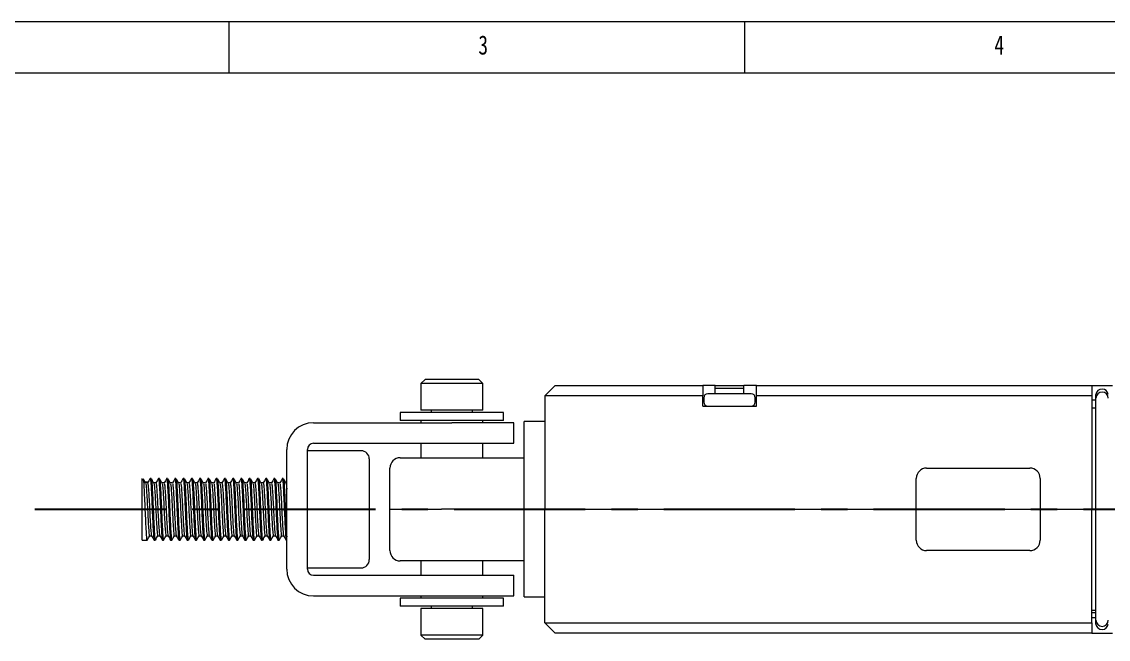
# Paper-space layout '시트3_KOR_with accessory' of a CAD drawing. Header units: millimetres. Extents: x 5 to 415, y 5 to 292.
# Drawn here: x 89.9 to 195.2, y 232.1 to 292 of the extents above; entities that cross this region are included whole.
import ezdxf

# ---------------------------------------------------------------- set-up
doc = ezdxf.new("R2010")
doc.units = ezdxf.units.MM
doc.linetypes.add('CENTERX2', pattern=[20.32, 12.7, -2.54, 2.54, -2.54])
doc.layers.add('CENTER_LINE', color=7, linetype='CENTERX2')
doc.styles.add('SLDTEXTSTYLE1', font='TXT', dxfattribs={"width": 0.75})

psp = doc.layouts.new('시트3_KOR_with accessory')

# ---------------------------------------------------------------- linework, layer by layer
at = {"color": 7, "linetype": 'Continuous', "lineweight": 18}
for p, q in [((415, 292), (5, 292)), ((110, 292), (110, 287)), ((160, 287), (160, 292)), ((410.25, 287), (10, 287)), ((129.005, 257.33), (128.605, 256.93)), ((128.605, 256.93), (128.605, 254.33)), ((134.605, 256.93), (128.605, 256.93)), ((134.205, 257.33), (129.005, 257.33)), ((134.605, 256.93), (134.205, 257.33)), ((134.605, 254.33), (134.605, 256.93)), ((140.605, 255.73), (141.605, 256.73)), ((141.605, 256.73), (142.205, 256.73)), ((142.205, 256.73), (155.905, 256.73)), ((155.905, 256.73), (155.905, 255.73)), ((157.119, 256.73), (155.905, 256.73)), ((160.605, 255.93), (156.405, 255.93)), ((157.119, 255.93), (157.119, 256.73)), ((157.119, 256.73), (159.89, 256.73)), ((159.89, 256.43), (157.119, 256.43)), ((159.89, 255.93), (159.89, 256.73)), ((161.105, 256.73), (159.89, 256.73)), ((161.105, 256.73), (193.605, 256.73)), ((161.105, 255.73), (161.105, 256.73)), ((193.605, 256.73), (193.605, 255.73)), ((193.605, 256.73), (195.605, 256.73)), ((194.003, 255.497), (194.003, 255.85)), ((142.205, 255.73), (140.605, 255.73)), ((140.605, 255.73), (140.605, 244.73)), ((155.905, 255.73), (142.205, 255.73)), ((155.905, 254.73), (155.905, 255.73)), ((156.005, 255.53), (156.005, 255.13)), ((161.005, 255.13), (161.005, 255.53)), ((193.605, 255.73), (161.105, 255.73)), ((161.105, 254.73), (161.105, 255.73)), ((193.605, 255.73), (193.605, 244.73)), ((194.003, 255.302), (193.605, 255.302)), ((194.003, 254.297), (194.003, 255.497)), ((126.605, 254.13), (126.605, 253.33)), ((136.605, 254.13), (126.605, 254.13)), ((134.605, 254.33), (128.605, 254.33)), ((129.605, 254.33), (129.605, 254.13)), ((133.605, 254.13), (133.605, 254.33)), ((136.605, 253.33), (136.605, 254.13)), ((155.905, 254.73), (161.105, 254.73)), ((194.007, 254.53), (193.605, 254.53)), ((194.003, 235.175), (194.003, 254.297)), ((118.205, 253.13), (131.605, 253.13)), ((136.605, 253.33), (126.605, 253.33)), ((128.605, 253.33), (128.605, 253.13)), ((137.605, 253.13), (131.605, 253.13)), ((134.605, 253.13), (134.605, 253.33)), ((137.605, 251.13), (137.605, 253.13)), ((140.605, 253.23), (138.605, 253.23)), ((138.605, 244.73), (138.605, 253.23)), ((118.205, 251.13), (131.605, 251.13)), ((128.605, 251.13), (128.605, 249.73)), ((131.605, 251.13), (137.605, 251.13)), ((134.605, 249.73), (134.605, 251.13)), ((115.605, 238.93), (115.605, 250.53)), ((117.605, 238.93), (117.605, 250.53)), ((122.805, 250.41), (117.605, 250.41)), ((123.605, 249.61), (123.605, 246.982)), ((126.605, 249.73), (130.605, 249.73)), ((130.605, 249.73), (138.605, 249.73)), ((125.605, 244.73), (125.605, 248.73)), ((177.605, 248.73), (181.605, 248.73)), ((181.605, 248.73), (183.605, 248.73)), ((183.605, 248.73), (187.605, 248.73)), ((101.605, 241.73), (101.605, 247.73)), ((102.465, 247.73), (102.365, 247.73)), ((103.265, 247.73), (103.165, 247.73)), ((104.065, 247.73), (103.965, 247.73)), ((104.865, 247.73), (104.765, 247.73)), ((105.665, 247.73), (105.565, 247.73)), ((106.465, 247.73), (106.365, 247.73)), ((107.265, 247.73), (107.165, 247.73)), ((108.065, 247.73), (107.965, 247.73)), ((108.865, 247.73), (108.765, 247.73)), ((109.665, 247.73), (109.565, 247.73)), ((110.465, 247.73), (110.365, 247.73)), ((111.265, 247.73), (111.165, 247.73)), ((112.065, 247.73), (111.965, 247.73)), ((112.865, 247.73), (112.765, 247.73)), ((113.665, 247.73), (113.565, 247.73)), ((114.465, 247.73), (114.365, 247.73)), ((115.265, 247.73), (115.165, 247.73)), ((176.605, 244.73), (176.605, 247.73)), ((188.605, 247.73), (188.605, 244.73)), ((101.862, 247.392), (102.186, 247.392)), ((102.113, 247.297), (101.917, 247.297)), ((102.913, 247.297), (102.717, 247.297)), ((103.713, 247.297), (103.517, 247.297)), ((104.513, 247.297), (104.317, 247.297)), ((105.313, 247.297), (105.117, 247.297)), ((106.113, 247.297), (105.917, 247.297)), ((106.913, 247.297), (106.717, 247.297)), ((107.713, 247.297), (107.517, 247.297)), ((108.513, 247.297), (108.317, 247.297)), ((109.313, 247.297), (109.117, 247.297)), ((110.113, 247.297), (109.917, 247.297)), ((110.913, 247.297), (110.717, 247.297)), ((111.713, 247.297), (111.517, 247.297)), ((112.513, 247.297), (112.317, 247.297)), ((113.313, 247.297), (113.117, 247.297)), ((114.113, 247.297), (113.917, 247.297)), ((114.913, 247.297), (114.717, 247.297)), ((115.605, 247.297), (115.517, 247.297)), ((123.605, 246.982), (123.605, 239.85)), ((125.605, 240.73), (125.605, 244.73)), ((125.605, 244.73), (130.605, 244.73)), ((138.605, 244.73), (130.605, 244.73)), ((138.605, 236.23), (138.605, 244.73)), ((138.605, 244.73), (140.605, 244.73)), ((140.605, 233.73), (140.605, 244.73)), ((140.605, 244.73), (142.205, 244.73)), ((142.205, 244.73), (176.605, 244.73)), ((176.605, 244.73), (181.605, 244.73)), ((176.605, 241.73), (176.605, 244.73)), ((181.605, 244.73), (183.605, 244.73)), ((183.605, 244.73), (188.605, 244.73)), ((188.605, 244.73), (193.605, 244.73)), ((188.605, 244.73), (188.605, 241.73)), ((193.605, 233.73), (193.605, 244.73)), ((194.003, 244.73), (193.605, 244.73)), ((102.316, 242.163), (102.51, 242.163)), ((103.116, 242.163), (103.31, 242.163)), ((103.916, 242.163), (104.11, 242.163)), ((104.716, 242.163), (104.91, 242.163)), ((105.516, 242.163), (105.71, 242.163)), ((106.316, 242.163), (106.51, 242.163)), ((107.116, 242.163), (107.31, 242.163)), ((107.916, 242.163), (108.11, 242.163)), ((108.716, 242.163), (108.91, 242.163)), ((109.516, 242.163), (109.71, 242.163)), ((110.316, 242.163), (110.51, 242.163)), ((111.116, 242.163), (111.31, 242.163)), ((111.916, 242.163), (112.11, 242.163)), ((112.716, 242.163), (112.91, 242.163)), ((113.516, 242.163), (113.71, 242.163)), ((114.316, 242.163), (114.51, 242.163)), ((115.116, 242.163), (115.31, 242.163)), ((101.605, 241.73), (102.065, 241.73)), ((102.765, 241.73), (102.865, 241.73)), ((103.565, 241.73), (103.665, 241.73)), ((104.365, 241.73), (104.465, 241.73)), ((105.165, 241.73), (105.265, 241.73)), ((105.965, 241.73), (106.065, 241.73)), ((106.765, 241.73), (106.865, 241.73)), ((107.565, 241.73), (107.665, 241.73)), ((108.365, 241.73), (108.465, 241.73)), ((109.165, 241.73), (109.265, 241.73)), ((109.965, 241.73), (110.065, 241.73)), ((110.765, 241.73), (110.865, 241.73)), ((111.565, 241.73), (111.665, 241.73)), ((112.365, 241.73), (112.465, 241.73)), ((113.165, 241.73), (113.265, 241.73)), ((113.965, 241.73), (114.065, 241.73)), ((114.765, 241.73), (114.865, 241.73)), ((115.565, 241.73), (115.605, 241.73)), ((181.605, 240.73), (177.605, 240.73)), ((183.605, 240.73), (181.605, 240.73)), ((187.605, 240.73), (183.605, 240.73)), ((117.605, 239.05), (122.805, 239.05)), ((130.605, 239.73), (126.605, 239.73)), ((128.605, 239.73), (128.605, 238.33)), ((138.605, 239.73), (130.605, 239.73)), ((134.605, 238.33), (134.605, 239.73)), ((118.205, 238.33), (131.605, 238.33)), ((131.605, 238.33), (137.605, 238.33)), ((137.605, 236.33), (137.605, 238.33)), ((118.205, 236.33), (131.605, 236.33)), ((126.605, 236.13), (126.605, 235.33)), ((136.605, 236.13), (126.605, 236.13)), ((128.605, 236.33), (128.605, 236.13)), ((131.605, 236.33), (137.605, 236.33)), ((134.605, 236.13), (134.605, 236.33)), ((136.605, 235.33), (136.605, 236.13)), ((138.605, 236.23), (140.605, 236.23)), ((136.605, 235.33), (126.605, 235.33)), ((128.605, 235.13), (128.605, 232.53)), ((134.605, 235.13), (128.605, 235.13)), ((129.605, 235.33), (129.605, 235.13)), ((133.605, 235.13), (133.605, 235.33)), ((134.605, 232.53), (134.605, 235.13)), ((194.003, 234.93), (193.605, 234.93)), ((194.003, 233.975), (194.003, 235.175)), ((140.605, 233.73), (142.205, 233.73)), ((140.605, 233.73), (141.605, 232.73)), ((142.205, 233.73), (193.605, 233.73)), ((193.605, 234.73), (194.003, 234.73)), ((194.003, 234.223), (193.605, 234.223)), ((193.605, 233.73), (193.605, 232.73)), ((194.003, 233.611), (194.003, 233.975)), ((142.205, 232.73), (141.605, 232.73)), ((193.605, 232.73), (142.205, 232.73)), ((193.605, 232.73), (195.605, 232.73)), ((128.605, 232.53), (129.005, 232.13)), ((134.605, 232.53), (128.605, 232.53)), ((134.205, 232.13), (129.005, 232.13)), ((134.205, 232.13), (134.605, 232.53))]:
    psp.add_line(p, q, dxfattribs=at)
for centre, radius, start, end in [((156.405, 255.53), 0.4, 90, 180), ((160.605, 255.53), 0.4, 0, 90), ((194.565, 255.807), 0.564, 86.18874, 175.59805), ((194.603, 255.497), 0.6, 90, 180), ((194.64, 255.807), 0.564, 4.40195, 93.81126), ((194.603, 255.497), 0.6, 0, 90), ((156.405, 255.13), 0.4, 180, 270), ((160.605, 255.13), 0.4, 270, 0), ((118.205, 250.53), 2.6, 90, 180), ((118.205, 250.53), 0.6, 90, 180), ((122.805, 249.61), 0.8, 0, 90), ((126.605, 248.73), 1, 90, 180), ((177.605, 247.73), 1, 90, 180), ((187.605, 247.73), 1, 0, 90), ((177.605, 241.73), 1, 180, 270), ((187.605, 241.73), 1, 270, 0), ((126.605, 240.73), 1, 180, 270), ((122.805, 239.85), 0.8, 270, 360), ((118.205, 238.93), 2.6, 180, 270), ((118.205, 238.93), 0.6, 180, 270), ((194.603, 233.975), 0.6, 180, 270), ((194.603, 233.975), 0.6, 270, 0), ((194.565, 233.654), 0.564, 184.40195, 273.81126), ((194.64, 233.654), 0.564, 266.18874, 355.59805)]:
    psp.add_arc(centre, radius, start, end, dxfattribs=at)
for points, knots in [([(101.938, 247.262), (101.896, 247.334), (101.812, 247.477), (101.729, 247.621), (101.687, 247.692)], [0, 0, 0, 0, 0.4999724, 1, 1, 1, 1]), ([(101.687, 247.636), (101.693, 247.627), (101.717, 247.594), (101.752, 247.068), (101.805, 246.157), (101.857, 244.996), (101.902, 243.804), (101.957, 242.746), (102.005, 242.019), (102.043, 241.683), (102.067, 241.768), (102.073, 241.791)], [0, 0, 0, 0, 0.0494081, 0.1758266, 0.3063029, 0.4367793, 0.5631978, 0.6948137, 0.8230682, 0.9513227, 1, 1, 1, 1]), ([(102.377, 247.719), (102.335, 247.648), (102.252, 247.504), (102.168, 247.361), (102.126, 247.289)], [0, 0, 0, 0, 0.500019, 1, 1, 1, 1]), ([(102.365, 247.689), (102.379, 247.678), (102.411, 247.653), (102.453, 247.078), (102.505, 246.154), (102.557, 244.996), (102.602, 243.804), (102.657, 242.745), (102.705, 242.025), (102.74, 241.691), (102.762, 241.759), (102.765, 241.772)], [0, 0, 0, 0, 0.0989574, 0.2212745, 0.3475179, 0.4737612, 0.5960784, 0.7234243, 0.8475179, 0.9716114, 1, 1, 1, 1]), ([(102.738, 247.262), (102.696, 247.334), (102.612, 247.477), (102.529, 247.621), (102.487, 247.692)], [0, 0, 0, 0, 0.4999724, 1, 1, 1, 1]), ([(102.487, 247.636), (102.493, 247.627), (102.517, 247.594), (102.552, 247.068), (102.605, 246.157), (102.657, 244.996), (102.702, 243.804), (102.757, 242.744), (102.805, 242.025), (102.84, 241.691), (102.862, 241.759), (102.865, 241.772)], [0, 0, 0, 0, 0.0503823, 0.1792936, 0.3123427, 0.4453918, 0.574303, 0.7085142, 0.8392976, 0.970081, 1, 1, 1, 1]), ([(103.177, 247.719), (103.135, 247.648), (103.052, 247.504), (102.968, 247.361), (102.926, 247.289)], [0, 0, 0, 0, 0.500019, 1, 1, 1, 1]), ([(103.165, 247.689), (103.179, 247.678), (103.211, 247.653), (103.253, 247.078), (103.305, 246.154), (103.357, 244.996), (103.402, 243.804), (103.457, 242.745), (103.505, 242.025), (103.54, 241.691), (103.562, 241.759), (103.565, 241.772)], [0, 0, 0, 0, 0.0989574, 0.2212745, 0.3475179, 0.4737612, 0.5960784, 0.7234243, 0.8475179, 0.9716114, 1, 1, 1, 1]), ([(103.538, 247.262), (103.496, 247.334), (103.412, 247.477), (103.329, 247.621), (103.287, 247.692)], [0, 0, 0, 0, 0.4999724, 1, 1, 1, 1]), ([(103.287, 247.636), (103.293, 247.627), (103.317, 247.594), (103.352, 247.068), (103.405, 246.157), (103.457, 244.996), (103.502, 243.804), (103.557, 242.744), (103.605, 242.025), (103.64, 241.691), (103.662, 241.759), (103.665, 241.772)], [0, 0, 0, 0, 0.05038233, 0.17929355, 0.31234266, 0.44539177, 0.574303, 0.70851416, 0.83929759, 0.97008101, 1, 1, 1, 1]), ([(103.977, 247.719), (103.935, 247.648), (103.852, 247.504), (103.768, 247.361), (103.726, 247.289)], [0, 0, 0, 0, 0.500019, 1, 1, 1, 1]), ([(103.965, 247.689), (103.979, 247.678), (104.011, 247.653), (104.053, 247.078), (104.105, 246.154), (104.157, 244.996), (104.202, 243.804), (104.257, 242.745), (104.305, 242.025), (104.34, 241.691), (104.362, 241.759), (104.365, 241.772)], [0, 0, 0, 0, 0.0989574, 0.2212745, 0.3475179, 0.4737612, 0.5960784, 0.7234243, 0.8475179, 0.9716114, 1, 1, 1, 1]), ([(104.338, 247.262), (104.296, 247.334), (104.212, 247.477), (104.129, 247.621), (104.087, 247.692)], [0, 0, 0, 0, 0.4999724, 1, 1, 1, 1]), ([(104.087, 247.636), (104.093, 247.627), (104.117, 247.594), (104.152, 247.068), (104.205, 246.157), (104.257, 244.996), (104.302, 243.804), (104.357, 242.744), (104.405, 242.025), (104.44, 241.691), (104.462, 241.759), (104.465, 241.772)], [0, 0, 0, 0, 0.05038233, 0.17929355, 0.31234266, 0.44539177, 0.574303, 0.70851416, 0.83929759, 0.97008101, 1, 1, 1, 1]), ([(104.777, 247.719), (104.735, 247.648), (104.652, 247.504), (104.568, 247.361), (104.526, 247.289)], [0, 0, 0, 0, 0.500019, 1, 1, 1, 1]), ([(104.765, 247.689), (104.779, 247.678), (104.811, 247.653), (104.853, 247.078), (104.905, 246.154), (104.957, 244.996), (105.002, 243.804), (105.057, 242.745), (105.105, 242.025), (105.14, 241.691), (105.162, 241.759), (105.165, 241.772)], [0, 0, 0, 0, 0.0989574, 0.2212745, 0.3475179, 0.4737612, 0.5960784, 0.7234243, 0.8475179, 0.9716114, 1, 1, 1, 1]), ([(105.138, 247.262), (105.096, 247.334), (105.012, 247.477), (104.929, 247.621), (104.887, 247.692)], [0, 0, 0, 0, 0.4999724, 1, 1, 1, 1]), ([(104.887, 247.636), (104.893, 247.627), (104.917, 247.594), (104.952, 247.068), (105.005, 246.157), (105.057, 244.996), (105.102, 243.804), (105.157, 242.744), (105.205, 242.025), (105.24, 241.691), (105.262, 241.759), (105.265, 241.772)], [0, 0, 0, 0, 0.0503823, 0.1792936, 0.3123427, 0.4453918, 0.574303, 0.7085142, 0.8392976, 0.970081, 1, 1, 1, 1]), ([(105.577, 247.719), (105.535, 247.648), (105.452, 247.504), (105.368, 247.361), (105.326, 247.289)], [0, 0, 0, 0, 0.500019, 1, 1, 1, 1]), ([(105.565, 247.689), (105.579, 247.678), (105.611, 247.653), (105.653, 247.078), (105.705, 246.154), (105.757, 244.996), (105.802, 243.804), (105.857, 242.745), (105.905, 242.025), (105.94, 241.691), (105.962, 241.759), (105.965, 241.772)], [0, 0, 0, 0, 0.0989574, 0.2212745, 0.3475179, 0.4737612, 0.5960784, 0.7234243, 0.8475179, 0.9716114, 1, 1, 1, 1]), ([(105.938, 247.262), (105.896, 247.334), (105.812, 247.477), (105.729, 247.621), (105.687, 247.692)], [0, 0, 0, 0, 0.4999724, 1, 1, 1, 1]), ([(105.687, 247.636), (105.693, 247.627), (105.717, 247.594), (105.752, 247.068), (105.805, 246.157), (105.857, 244.996), (105.902, 243.804), (105.957, 242.744), (106.005, 242.025), (106.04, 241.691), (106.062, 241.759), (106.065, 241.772)], [0, 0, 0, 0, 0.0503823, 0.1792936, 0.3123427, 0.4453918, 0.574303, 0.7085142, 0.8392976, 0.970081, 1, 1, 1, 1]), ([(106.377, 247.719), (106.335, 247.648), (106.252, 247.504), (106.168, 247.361), (106.126, 247.289)], [0, 0, 0, 0, 0.500019, 1, 1, 1, 1]), ([(106.365, 247.689), (106.379, 247.678), (106.411, 247.653), (106.453, 247.078), (106.505, 246.154), (106.557, 244.996), (106.602, 243.804), (106.657, 242.745), (106.705, 242.025), (106.74, 241.691), (106.762, 241.759), (106.765, 241.772)], [0, 0, 0, 0, 0.0989574, 0.2212745, 0.3475179, 0.4737612, 0.5960784, 0.7234243, 0.8475179, 0.9716114, 1, 1, 1, 1]), ([(106.738, 247.262), (106.696, 247.334), (106.612, 247.477), (106.529, 247.621), (106.487, 247.692)], [0, 0, 0, 0, 0.4999724, 1, 1, 1, 1]), ([(106.487, 247.636), (106.493, 247.627), (106.517, 247.594), (106.552, 247.068), (106.605, 246.157), (106.657, 244.996), (106.702, 243.804), (106.757, 242.744), (106.805, 242.025), (106.84, 241.691), (106.862, 241.759), (106.865, 241.772)], [0, 0, 0, 0, 0.0503823, 0.1792936, 0.3123427, 0.4453918, 0.574303, 0.7085142, 0.8392976, 0.970081, 1, 1, 1, 1]), ([(107.177, 247.719), (107.135, 247.648), (107.052, 247.504), (106.968, 247.361), (106.926, 247.289)], [0, 0, 0, 0, 0.500019, 1, 1, 1, 1]), ([(107.165, 247.689), (107.179, 247.678), (107.211, 247.653), (107.253, 247.078), (107.305, 246.154), (107.357, 244.996), (107.402, 243.804), (107.457, 242.745), (107.505, 242.025), (107.54, 241.691), (107.562, 241.759), (107.565, 241.772)], [0, 0, 0, 0, 0.09895739, 0.22127452, 0.34751787, 0.47376122, 0.59607835, 0.72342431, 0.84751787, 0.97161144, 1, 1, 1, 1]), ([(107.538, 247.262), (107.496, 247.334), (107.412, 247.477), (107.329, 247.621), (107.287, 247.692)], [0, 0, 0, 0, 0.4999724, 1, 1, 1, 1]), ([(107.287, 247.636), (107.293, 247.627), (107.317, 247.594), (107.352, 247.068), (107.405, 246.157), (107.457, 244.996), (107.502, 243.804), (107.557, 242.744), (107.605, 242.025), (107.64, 241.691), (107.662, 241.759), (107.665, 241.772)], [0, 0, 0, 0, 0.0503823, 0.1792936, 0.3123427, 0.4453918, 0.574303, 0.7085142, 0.8392976, 0.970081, 1, 1, 1, 1]), ([(107.977, 247.719), (107.935, 247.648), (107.852, 247.504), (107.768, 247.361), (107.726, 247.289)], [0, 0, 0, 0, 0.500019, 1, 1, 1, 1]), ([(107.965, 247.689), (107.979, 247.678), (108.011, 247.653), (108.053, 247.078), (108.105, 246.154), (108.157, 244.996), (108.202, 243.804), (108.257, 242.745), (108.305, 242.025), (108.34, 241.691), (108.362, 241.759), (108.365, 241.772)], [0, 0, 0, 0, 0.0989574, 0.2212745, 0.3475179, 0.4737612, 0.5960784, 0.7234243, 0.8475179, 0.9716114, 1, 1, 1, 1]), ([(108.338, 247.262), (108.296, 247.334), (108.212, 247.477), (108.129, 247.621), (108.087, 247.692)], [0, 0, 0, 0, 0.4999724, 1, 1, 1, 1]), ([(108.087, 247.636), (108.093, 247.627), (108.117, 247.594), (108.152, 247.068), (108.205, 246.157), (108.257, 244.996), (108.302, 243.804), (108.357, 242.744), (108.405, 242.025), (108.44, 241.691), (108.462, 241.759), (108.465, 241.772)], [0, 0, 0, 0, 0.0503823, 0.1792936, 0.3123427, 0.4453918, 0.574303, 0.7085142, 0.8392976, 0.970081, 1, 1, 1, 1]), ([(108.777, 247.719), (108.735, 247.648), (108.652, 247.504), (108.568, 247.361), (108.526, 247.289)], [0, 0, 0, 0, 0.500019, 1, 1, 1, 1]), ([(108.765, 247.689), (108.779, 247.678), (108.811, 247.653), (108.853, 247.078), (108.905, 246.154), (108.957, 244.996), (109.002, 243.804), (109.057, 242.745), (109.105, 242.025), (109.14, 241.691), (109.162, 241.759), (109.165, 241.772)], [0, 0, 0, 0, 0.0989574, 0.2212745, 0.3475179, 0.4737612, 0.5960784, 0.7234243, 0.8475179, 0.9716114, 1, 1, 1, 1]), ([(109.138, 247.262), (109.096, 247.334), (109.012, 247.477), (108.929, 247.621), (108.887, 247.692)], [0, 0, 0, 0, 0.4999724, 1, 1, 1, 1]), ([(108.887, 247.636), (108.893, 247.627), (108.917, 247.594), (108.952, 247.068), (109.005, 246.157), (109.057, 244.996), (109.102, 243.804), (109.157, 242.744), (109.205, 242.025), (109.24, 241.691), (109.262, 241.759), (109.265, 241.772)], [0, 0, 0, 0, 0.0503823, 0.1792936, 0.3123427, 0.4453918, 0.574303, 0.7085142, 0.8392976, 0.970081, 1, 1, 1, 1]), ([(109.577, 247.719), (109.535, 247.648), (109.452, 247.504), (109.368, 247.361), (109.326, 247.289)], [0, 0, 0, 0, 0.500019, 1, 1, 1, 1]), ([(109.565, 247.689), (109.579, 247.678), (109.611, 247.653), (109.653, 247.078), (109.705, 246.154), (109.757, 244.996), (109.802, 243.804), (109.857, 242.745), (109.905, 242.025), (109.94, 241.691), (109.962, 241.759), (109.965, 241.772)], [0, 0, 0, 0, 0.0989574, 0.2212745, 0.3475179, 0.4737612, 0.5960784, 0.7234243, 0.8475179, 0.9716114, 1, 1, 1, 1]), ([(109.938, 247.262), (109.896, 247.334), (109.812, 247.477), (109.729, 247.621), (109.687, 247.692)], [0, 0, 0, 0, 0.4999724, 1, 1, 1, 1]), ([(109.687, 247.636), (109.693, 247.627), (109.717, 247.594), (109.752, 247.068), (109.805, 246.157), (109.857, 244.996), (109.902, 243.804), (109.957, 242.744), (110.005, 242.025), (110.04, 241.691), (110.062, 241.759), (110.065, 241.772)], [0, 0, 0, 0, 0.0503823, 0.1792936, 0.3123427, 0.4453918, 0.574303, 0.7085142, 0.8392976, 0.970081, 1, 1, 1, 1]), ([(110.377, 247.719), (110.335, 247.648), (110.252, 247.504), (110.168, 247.361), (110.126, 247.289)], [0, 0, 0, 0, 0.500019, 1, 1, 1, 1]), ([(110.365, 247.689), (110.379, 247.678), (110.411, 247.653), (110.453, 247.078), (110.505, 246.154), (110.557, 244.996), (110.602, 243.804), (110.657, 242.745), (110.705, 242.025), (110.74, 241.691), (110.762, 241.759), (110.765, 241.772)], [0, 0, 0, 0, 0.0989574, 0.2212745, 0.3475179, 0.4737612, 0.5960784, 0.7234243, 0.8475179, 0.9716114, 1, 1, 1, 1]), ([(110.738, 247.262), (110.696, 247.334), (110.612, 247.477), (110.529, 247.621), (110.487, 247.692)], [0, 0, 0, 0, 0.4999724, 1, 1, 1, 1]), ([(110.487, 247.636), (110.493, 247.627), (110.517, 247.594), (110.552, 247.068), (110.605, 246.157), (110.657, 244.996), (110.702, 243.804), (110.757, 242.744), (110.805, 242.025), (110.84, 241.691), (110.862, 241.759), (110.865, 241.772)], [0, 0, 0, 0, 0.0503823, 0.1792936, 0.3123427, 0.4453918, 0.574303, 0.7085142, 0.8392976, 0.970081, 1, 1, 1, 1]), ([(111.177, 247.719), (111.135, 247.648), (111.052, 247.504), (110.968, 247.361), (110.926, 247.289)], [0, 0, 0, 0, 0.500019, 1, 1, 1, 1]), ([(111.165, 247.689), (111.179, 247.678), (111.211, 247.653), (111.253, 247.078), (111.305, 246.154), (111.357, 244.996), (111.402, 243.804), (111.457, 242.745), (111.505, 242.025), (111.54, 241.691), (111.562, 241.759), (111.565, 241.772)], [0, 0, 0, 0, 0.0989574, 0.2212745, 0.3475179, 0.4737612, 0.5960784, 0.7234243, 0.8475179, 0.9716114, 1, 1, 1, 1]), ([(111.538, 247.262), (111.496, 247.334), (111.412, 247.477), (111.329, 247.621), (111.287, 247.692)], [0, 0, 0, 0, 0.4999724, 1, 1, 1, 1]), ([(111.287, 247.636), (111.293, 247.627), (111.317, 247.594), (111.352, 247.068), (111.405, 246.157), (111.457, 244.996), (111.502, 243.804), (111.557, 242.744), (111.605, 242.025), (111.64, 241.691), (111.662, 241.759), (111.665, 241.772)], [0, 0, 0, 0, 0.05038233, 0.17929355, 0.31234266, 0.44539177, 0.574303, 0.70851416, 0.83929759, 0.97008101, 1, 1, 1, 1]), ([(111.977, 247.719), (111.935, 247.648), (111.852, 247.504), (111.768, 247.361), (111.726, 247.289)], [0, 0, 0, 0, 0.500019, 1, 1, 1, 1]), ([(111.965, 247.689), (111.979, 247.678), (112.011, 247.653), (112.053, 247.078), (112.105, 246.154), (112.157, 244.996), (112.202, 243.804), (112.257, 242.745), (112.305, 242.025), (112.34, 241.691), (112.362, 241.759), (112.365, 241.772)], [0, 0, 0, 0, 0.0989574, 0.2212745, 0.3475179, 0.4737612, 0.5960784, 0.7234243, 0.8475179, 0.9716114, 1, 1, 1, 1]), ([(112.338, 247.262), (112.296, 247.334), (112.212, 247.477), (112.129, 247.621), (112.087, 247.692)], [0, 0, 0, 0, 0.4999724, 1, 1, 1, 1]), ([(112.087, 247.636), (112.093, 247.627), (112.117, 247.594), (112.152, 247.068), (112.205, 246.157), (112.257, 244.996), (112.302, 243.804), (112.357, 242.744), (112.405, 242.025), (112.44, 241.691), (112.462, 241.759), (112.465, 241.772)], [0, 0, 0, 0, 0.0503823, 0.1792936, 0.3123427, 0.4453918, 0.574303, 0.7085142, 0.8392976, 0.970081, 1, 1, 1, 1]), ([(112.777, 247.719), (112.735, 247.648), (112.652, 247.504), (112.568, 247.361), (112.526, 247.289)], [0, 0, 0, 0, 0.500019, 1, 1, 1, 1]), ([(112.765, 247.689), (112.779, 247.678), (112.811, 247.653), (112.853, 247.078), (112.905, 246.154), (112.957, 244.996), (113.002, 243.804), (113.057, 242.745), (113.105, 242.025), (113.14, 241.691), (113.162, 241.759), (113.165, 241.772)], [0, 0, 0, 0, 0.0989574, 0.2212745, 0.3475179, 0.4737612, 0.5960784, 0.7234243, 0.8475179, 0.9716114, 1, 1, 1, 1]), ([(113.138, 247.262), (113.096, 247.334), (113.012, 247.477), (112.929, 247.621), (112.887, 247.692)], [0, 0, 0, 0, 0.4999724, 1, 1, 1, 1]), ([(112.887, 247.636), (112.893, 247.627), (112.917, 247.594), (112.952, 247.068), (113.005, 246.157), (113.057, 244.996), (113.102, 243.804), (113.157, 242.744), (113.205, 242.025), (113.24, 241.691), (113.262, 241.759), (113.265, 241.772)], [0, 0, 0, 0, 0.0503823, 0.1792936, 0.3123427, 0.4453918, 0.574303, 0.7085142, 0.8392976, 0.970081, 1, 1, 1, 1]), ([(113.577, 247.719), (113.535, 247.648), (113.452, 247.504), (113.368, 247.361), (113.326, 247.289)], [0, 0, 0, 0, 0.500019, 1, 1, 1, 1]), ([(113.565, 247.689), (113.579, 247.678), (113.611, 247.653), (113.653, 247.078), (113.705, 246.154), (113.757, 244.996), (113.802, 243.804), (113.857, 242.745), (113.905, 242.025), (113.94, 241.691), (113.962, 241.759), (113.965, 241.772)], [0, 0, 0, 0, 0.0989574, 0.2212745, 0.3475179, 0.4737612, 0.5960784, 0.7234243, 0.8475179, 0.9716114, 1, 1, 1, 1]), ([(113.938, 247.262), (113.896, 247.334), (113.812, 247.477), (113.729, 247.621), (113.687, 247.692)], [0, 0, 0, 0, 0.4999724, 1, 1, 1, 1]), ([(113.687, 247.636), (113.693, 247.627), (113.717, 247.594), (113.752, 247.068), (113.805, 246.157), (113.857, 244.996), (113.902, 243.804), (113.957, 242.744), (114.005, 242.025), (114.04, 241.691), (114.062, 241.759), (114.065, 241.772)], [0, 0, 0, 0, 0.0503823, 0.1792936, 0.3123427, 0.4453918, 0.574303, 0.7085142, 0.8392976, 0.970081, 1, 1, 1, 1]), ([(114.377, 247.719), (114.335, 247.648), (114.252, 247.504), (114.168, 247.361), (114.126, 247.289)], [0, 0, 0, 0, 0.500019, 1, 1, 1, 1]), ([(114.365, 247.689), (114.379, 247.678), (114.411, 247.653), (114.453, 247.078), (114.505, 246.154), (114.557, 244.996), (114.602, 243.804), (114.657, 242.745), (114.705, 242.025), (114.74, 241.691), (114.762, 241.759), (114.765, 241.772)], [0, 0, 0, 0, 0.0989574, 0.2212745, 0.3475179, 0.4737612, 0.5960784, 0.7234243, 0.8475179, 0.9716114, 1, 1, 1, 1]), ([(114.738, 247.262), (114.696, 247.334), (114.612, 247.477), (114.529, 247.621), (114.487, 247.692)], [0, 0, 0, 0, 0.4999724, 1, 1, 1, 1]), ([(114.487, 247.636), (114.493, 247.627), (114.517, 247.594), (114.552, 247.068), (114.605, 246.157), (114.657, 244.996), (114.702, 243.804), (114.757, 242.744), (114.805, 242.025), (114.84, 241.691), (114.862, 241.759), (114.865, 241.772)], [0, 0, 0, 0, 0.0503823, 0.1792936, 0.3123427, 0.4453918, 0.574303, 0.7085142, 0.8392976, 0.970081, 1, 1, 1, 1]), ([(115.177, 247.719), (115.135, 247.648), (115.052, 247.504), (114.968, 247.361), (114.926, 247.289)], [0, 0, 0, 0, 0.500019, 1, 1, 1, 1]), ([(115.165, 247.689), (115.179, 247.678), (115.211, 247.653), (115.253, 247.078), (115.305, 246.154), (115.357, 244.996), (115.402, 243.804), (115.457, 242.745), (115.505, 242.025), (115.54, 241.691), (115.562, 241.759), (115.565, 241.772)], [0, 0, 0, 0, 0.0989574, 0.2212745, 0.3475179, 0.4737612, 0.5960784, 0.7234243, 0.8475179, 0.9716114, 1, 1, 1, 1]), ([(115.538, 247.262), (115.496, 247.334), (115.412, 247.477), (115.329, 247.621), (115.287, 247.692)], [0, 0, 0, 0, 0.4999724, 1, 1, 1, 1]), ([(115.287, 247.636), (115.293, 247.627), (115.317, 247.594), (115.352, 247.068), (115.405, 246.157), (115.457, 244.995), (115.502, 243.807), (115.557, 242.732), (115.589, 242.288), (115.605, 242.069)], [0, 0, 0, 0, 0.0600292, 0.2136233, 0.3721477, 0.5306721, 0.6842662, 0.8441751, 1, 1, 1, 1]), ([(101.938, 247.215), (101.944, 247.207), (101.968, 247.178), (102.002, 246.73), (102.055, 245.951), (102.107, 244.957), (102.152, 243.938), (102.207, 243.031), (102.255, 242.415), (102.29, 242.13), (102.312, 242.188), (102.316, 242.199)], [0, 0, 0, 0, 0.0483168, 0.1774058, 0.3106442, 0.4438826, 0.5729717, 0.7073754, 0.8383418, 0.9693082, 1, 1, 1, 1]), ([(102.126, 247.239), (102.137, 247.23), (102.164, 247.205), (102.203, 246.735), (102.255, 245.95), (102.307, 244.958), (102.352, 243.939), (102.407, 243.028), (102.455, 242.425), (102.487, 242.137), (102.504, 242.174), (102.504, 242.174)], [0, 0, 0, 0, 0.07721616, 0.20651143, 0.33996262, 0.4734138, 0.60270907, 0.73732749, 0.86850306, 0.99967863, 1, 1, 1, 1]), ([(102.738, 247.215), (102.744, 247.207), (102.768, 247.178), (102.802, 246.73), (102.855, 245.951), (102.907, 244.957), (102.952, 243.938), (103.007, 243.031), (103.055, 242.415), (103.09, 242.13), (103.112, 242.188), (103.116, 242.199)], [0, 0, 0, 0, 0.0483168, 0.1774058, 0.3106442, 0.4438826, 0.5729717, 0.7073754, 0.8383418, 0.9693082, 1, 1, 1, 1]), ([(102.926, 247.239), (102.937, 247.23), (102.964, 247.205), (103.003, 246.735), (103.055, 245.95), (103.107, 244.958), (103.152, 243.939), (103.207, 243.028), (103.255, 242.425), (103.287, 242.137), (103.304, 242.174), (103.304, 242.174)], [0, 0, 0, 0, 0.07721616, 0.20651143, 0.33996262, 0.4734138, 0.60270907, 0.73732749, 0.86850306, 0.99967863, 1, 1, 1, 1]), ([(103.538, 247.215), (103.544, 247.207), (103.568, 247.178), (103.602, 246.73), (103.655, 245.951), (103.707, 244.957), (103.752, 243.938), (103.807, 243.031), (103.855, 242.415), (103.89, 242.13), (103.912, 242.188), (103.916, 242.199)], [0, 0, 0, 0, 0.0483168, 0.1774058, 0.3106442, 0.4438826, 0.5729717, 0.7073754, 0.8383418, 0.9693082, 1, 1, 1, 1]), ([(103.726, 247.239), (103.737, 247.23), (103.764, 247.205), (103.803, 246.735), (103.855, 245.95), (103.907, 244.958), (103.952, 243.939), (104.007, 243.028), (104.055, 242.425), (104.087, 242.137), (104.104, 242.174), (104.104, 242.174)], [0, 0, 0, 0, 0.0772162, 0.2065114, 0.3399626, 0.4734138, 0.6027091, 0.7373275, 0.8685031, 0.9996786, 1, 1, 1, 1]), ([(104.338, 247.215), (104.344, 247.207), (104.368, 247.178), (104.402, 246.73), (104.455, 245.951), (104.507, 244.957), (104.552, 243.938), (104.607, 243.031), (104.655, 242.415), (104.69, 242.13), (104.712, 242.188), (104.716, 242.199)], [0, 0, 0, 0, 0.0483168, 0.1774058, 0.3106442, 0.4438826, 0.5729717, 0.7073754, 0.8383418, 0.9693082, 1, 1, 1, 1]), ([(104.526, 247.239), (104.537, 247.23), (104.564, 247.205), (104.603, 246.735), (104.655, 245.95), (104.707, 244.958), (104.752, 243.939), (104.807, 243.028), (104.855, 242.425), (104.887, 242.137), (104.904, 242.174), (104.904, 242.174)], [0, 0, 0, 0, 0.0772162, 0.2065114, 0.3399626, 0.4734138, 0.6027091, 0.7373275, 0.8685031, 0.9996786, 1, 1, 1, 1]), ([(105.138, 247.215), (105.144, 247.207), (105.168, 247.178), (105.202, 246.73), (105.255, 245.951), (105.307, 244.957), (105.352, 243.938), (105.407, 243.031), (105.455, 242.415), (105.49, 242.13), (105.512, 242.188), (105.516, 242.199)], [0, 0, 0, 0, 0.0483168, 0.1774058, 0.3106442, 0.4438826, 0.5729717, 0.7073754, 0.8383418, 0.9693082, 1, 1, 1, 1]), ([(105.326, 247.239), (105.337, 247.23), (105.364, 247.205), (105.403, 246.735), (105.455, 245.95), (105.507, 244.958), (105.552, 243.939), (105.607, 243.028), (105.655, 242.425), (105.687, 242.137), (105.704, 242.174), (105.704, 242.174)], [0, 0, 0, 0, 0.07721616, 0.20651143, 0.33996262, 0.4734138, 0.60270907, 0.73732749, 0.86850306, 0.99967863, 1, 1, 1, 1]), ([(105.938, 247.215), (105.944, 247.207), (105.968, 247.178), (106.002, 246.73), (106.055, 245.951), (106.107, 244.957), (106.152, 243.938), (106.207, 243.031), (106.255, 242.415), (106.29, 242.13), (106.312, 242.188), (106.316, 242.199)], [0, 0, 0, 0, 0.04831675, 0.17740584, 0.31064421, 0.44388258, 0.57297167, 0.7073754, 0.83834179, 0.96930818, 1, 1, 1, 1]), ([(106.126, 247.239), (106.137, 247.23), (106.164, 247.205), (106.203, 246.735), (106.255, 245.95), (106.307, 244.958), (106.352, 243.939), (106.407, 243.028), (106.455, 242.425), (106.487, 242.137), (106.504, 242.174), (106.504, 242.174)], [0, 0, 0, 0, 0.07721616, 0.20651143, 0.33996262, 0.4734138, 0.60270907, 0.73732749, 0.86850306, 0.99967863, 1, 1, 1, 1]), ([(106.738, 247.215), (106.744, 247.207), (106.768, 247.178), (106.802, 246.73), (106.855, 245.951), (106.907, 244.957), (106.952, 243.938), (107.007, 243.031), (107.055, 242.415), (107.09, 242.13), (107.112, 242.188), (107.116, 242.199)], [0, 0, 0, 0, 0.04831675, 0.17740584, 0.31064421, 0.44388258, 0.57297167, 0.7073754, 0.83834179, 0.96930818, 1, 1, 1, 1]), ([(106.926, 247.239), (106.937, 247.23), (106.964, 247.205), (107.003, 246.735), (107.055, 245.95), (107.107, 244.958), (107.152, 243.939), (107.207, 243.028), (107.255, 242.425), (107.287, 242.137), (107.304, 242.174), (107.304, 242.174)], [0, 0, 0, 0, 0.07721616, 0.20651143, 0.33996262, 0.4734138, 0.60270907, 0.73732749, 0.86850306, 0.99967863, 1, 1, 1, 1]), ([(107.538, 247.215), (107.544, 247.207), (107.568, 247.178), (107.602, 246.73), (107.655, 245.951), (107.707, 244.957), (107.752, 243.938), (107.807, 243.031), (107.855, 242.415), (107.89, 242.13), (107.912, 242.188), (107.916, 242.199)], [0, 0, 0, 0, 0.04831675, 0.17740584, 0.31064421, 0.44388258, 0.57297167, 0.7073754, 0.83834179, 0.96930818, 1, 1, 1, 1]), ([(107.726, 247.239), (107.737, 247.23), (107.764, 247.205), (107.803, 246.735), (107.855, 245.95), (107.907, 244.958), (107.952, 243.939), (108.007, 243.028), (108.055, 242.425), (108.087, 242.137), (108.104, 242.174), (108.104, 242.174)], [0, 0, 0, 0, 0.0772162, 0.2065114, 0.3399626, 0.4734138, 0.6027091, 0.7373275, 0.8685031, 0.9996786, 1, 1, 1, 1]), ([(108.338, 247.215), (108.344, 247.207), (108.368, 247.178), (108.402, 246.73), (108.455, 245.951), (108.507, 244.957), (108.552, 243.938), (108.607, 243.031), (108.655, 242.415), (108.69, 242.13), (108.712, 242.188), (108.716, 242.199)], [0, 0, 0, 0, 0.0483168, 0.1774058, 0.3106442, 0.4438826, 0.5729717, 0.7073754, 0.8383418, 0.9693082, 1, 1, 1, 1]), ([(108.526, 247.239), (108.537, 247.23), (108.564, 247.205), (108.603, 246.735), (108.655, 245.95), (108.707, 244.958), (108.752, 243.939), (108.807, 243.028), (108.855, 242.425), (108.887, 242.137), (108.904, 242.174), (108.904, 242.174)], [0, 0, 0, 0, 0.0772162, 0.2065114, 0.3399626, 0.4734138, 0.6027091, 0.7373275, 0.8685031, 0.9996786, 1, 1, 1, 1]), ([(109.138, 247.215), (109.144, 247.207), (109.168, 247.178), (109.202, 246.73), (109.255, 245.951), (109.307, 244.957), (109.352, 243.938), (109.407, 243.031), (109.455, 242.415), (109.49, 242.13), (109.512, 242.188), (109.516, 242.199)], [0, 0, 0, 0, 0.0483168, 0.1774058, 0.3106442, 0.4438826, 0.5729717, 0.7073754, 0.8383418, 0.9693082, 1, 1, 1, 1]), ([(109.326, 247.239), (109.337, 247.23), (109.364, 247.205), (109.403, 246.735), (109.455, 245.95), (109.507, 244.958), (109.552, 243.939), (109.607, 243.028), (109.655, 242.425), (109.687, 242.137), (109.704, 242.174), (109.704, 242.174)], [0, 0, 0, 0, 0.07721616, 0.20651143, 0.33996262, 0.4734138, 0.60270907, 0.73732749, 0.86850306, 0.99967863, 1, 1, 1, 1]), ([(109.938, 247.215), (109.944, 247.207), (109.968, 247.178), (110.002, 246.73), (110.055, 245.951), (110.107, 244.957), (110.152, 243.938), (110.207, 243.031), (110.255, 242.415), (110.29, 242.13), (110.312, 242.188), (110.316, 242.199)], [0, 0, 0, 0, 0.0483168, 0.1774058, 0.3106442, 0.4438826, 0.5729717, 0.7073754, 0.8383418, 0.9693082, 1, 1, 1, 1]), ([(110.126, 247.239), (110.137, 247.23), (110.164, 247.205), (110.203, 246.735), (110.255, 245.95), (110.307, 244.958), (110.352, 243.939), (110.407, 243.028), (110.455, 242.425), (110.487, 242.137), (110.504, 242.174), (110.504, 242.174)], [0, 0, 0, 0, 0.0772162, 0.2065114, 0.3399626, 0.4734138, 0.6027091, 0.7373275, 0.8685031, 0.9996786, 1, 1, 1, 1]), ([(110.738, 247.215), (110.744, 247.207), (110.768, 247.178), (110.802, 246.73), (110.855, 245.951), (110.907, 244.957), (110.952, 243.938), (111.007, 243.031), (111.055, 242.415), (111.09, 242.13), (111.112, 242.188), (111.116, 242.199)], [0, 0, 0, 0, 0.0483168, 0.1774058, 0.3106442, 0.4438826, 0.5729717, 0.7073754, 0.8383418, 0.9693082, 1, 1, 1, 1]), ([(110.926, 247.239), (110.937, 247.23), (110.964, 247.205), (111.003, 246.735), (111.055, 245.95), (111.107, 244.958), (111.152, 243.939), (111.207, 243.028), (111.255, 242.425), (111.287, 242.137), (111.304, 242.174), (111.304, 242.174)], [0, 0, 0, 0, 0.07721616, 0.20651143, 0.33996262, 0.4734138, 0.60270907, 0.73732749, 0.86850306, 0.99967863, 1, 1, 1, 1]), ([(111.538, 247.215), (111.544, 247.207), (111.568, 247.178), (111.602, 246.73), (111.655, 245.951), (111.707, 244.957), (111.752, 243.938), (111.807, 243.031), (111.855, 242.415), (111.89, 242.13), (111.912, 242.188), (111.916, 242.199)], [0, 0, 0, 0, 0.0483168, 0.1774058, 0.3106442, 0.4438826, 0.5729717, 0.7073754, 0.8383418, 0.9693082, 1, 1, 1, 1]), ([(111.726, 247.239), (111.737, 247.23), (111.764, 247.205), (111.803, 246.735), (111.855, 245.95), (111.907, 244.958), (111.952, 243.939), (112.007, 243.028), (112.055, 242.425), (112.087, 242.137), (112.104, 242.174), (112.104, 242.174)], [0, 0, 0, 0, 0.0772162, 0.2065114, 0.3399626, 0.4734138, 0.6027091, 0.7373275, 0.8685031, 0.9996786, 1, 1, 1, 1]), ([(112.338, 247.215), (112.344, 247.207), (112.368, 247.178), (112.402, 246.73), (112.455, 245.951), (112.507, 244.957), (112.552, 243.938), (112.607, 243.031), (112.655, 242.415), (112.69, 242.13), (112.712, 242.188), (112.716, 242.199)], [0, 0, 0, 0, 0.04831675, 0.17740584, 0.31064421, 0.44388258, 0.57297167, 0.7073754, 0.83834179, 0.96930818, 1, 1, 1, 1]), ([(112.526, 247.239), (112.537, 247.23), (112.564, 247.205), (112.603, 246.735), (112.655, 245.95), (112.707, 244.958), (112.752, 243.939), (112.807, 243.028), (112.855, 242.425), (112.887, 242.137), (112.904, 242.174), (112.904, 242.174)], [0, 0, 0, 0, 0.0772162, 0.2065114, 0.3399626, 0.4734138, 0.6027091, 0.7373275, 0.8685031, 0.9996786, 1, 1, 1, 1]), ([(113.138, 247.215), (113.144, 247.207), (113.168, 247.178), (113.202, 246.73), (113.255, 245.951), (113.307, 244.957), (113.352, 243.938), (113.407, 243.031), (113.455, 242.415), (113.49, 242.13), (113.512, 242.188), (113.516, 242.199)], [0, 0, 0, 0, 0.04831675, 0.17740584, 0.31064421, 0.44388258, 0.57297167, 0.7073754, 0.83834179, 0.96930818, 1, 1, 1, 1]), ([(113.326, 247.239), (113.337, 247.23), (113.364, 247.205), (113.403, 246.735), (113.455, 245.95), (113.507, 244.958), (113.552, 243.939), (113.607, 243.028), (113.655, 242.425), (113.687, 242.137), (113.704, 242.174), (113.704, 242.174)], [0, 0, 0, 0, 0.07721616, 0.20651143, 0.33996262, 0.4734138, 0.60270907, 0.73732749, 0.86850306, 0.99967863, 1, 1, 1, 1]), ([(113.938, 247.215), (113.944, 247.207), (113.968, 247.178), (114.002, 246.73), (114.055, 245.951), (114.107, 244.957), (114.152, 243.938), (114.207, 243.031), (114.255, 242.415), (114.29, 242.13), (114.312, 242.188), (114.316, 242.199)], [0, 0, 0, 0, 0.04831675, 0.17740584, 0.31064421, 0.44388258, 0.57297167, 0.7073754, 0.83834179, 0.96930818, 1, 1, 1, 1]), ([(114.126, 247.239), (114.137, 247.23), (114.164, 247.205), (114.203, 246.735), (114.255, 245.95), (114.307, 244.958), (114.352, 243.939), (114.407, 243.028), (114.455, 242.425), (114.487, 242.137), (114.504, 242.174), (114.504, 242.174)], [0, 0, 0, 0, 0.0772162, 0.2065114, 0.3399626, 0.4734138, 0.6027091, 0.7373275, 0.8685031, 0.9996786, 1, 1, 1, 1]), ([(114.738, 247.215), (114.744, 247.207), (114.768, 247.178), (114.802, 246.73), (114.855, 245.951), (114.907, 244.957), (114.952, 243.938), (115.007, 243.031), (115.055, 242.415), (115.09, 242.13), (115.112, 242.188), (115.116, 242.199)], [0, 0, 0, 0, 0.0483168, 0.1774058, 0.3106442, 0.4438826, 0.5729717, 0.7073754, 0.8383418, 0.9693082, 1, 1, 1, 1]), ([(114.926, 247.239), (114.937, 247.23), (114.964, 247.205), (115.003, 246.735), (115.055, 245.95), (115.107, 244.958), (115.152, 243.939), (115.207, 243.028), (115.255, 242.425), (115.287, 242.137), (115.304, 242.174), (115.304, 242.174)], [0, 0, 0, 0, 0.0772162, 0.2065114, 0.3399626, 0.4734138, 0.6027091, 0.7373275, 0.8685031, 0.9996786, 1, 1, 1, 1]), ([(115.538, 247.215), (115.544, 247.206), (115.568, 247.174), (115.587, 246.95), (115.604, 246.687), (115.605, 246.68)], [0, 0, 0, 0, 0.266486, 0.9784634, 1, 1, 1, 1]), ([(102.073, 241.735), (102.115, 241.808), (102.199, 241.952), (102.283, 242.097), (102.325, 242.17)], [0, 0, 0, 0, 0.500091, 1, 1, 1, 1]), ([(102.504, 242.173), (102.546, 242.101), (102.63, 241.956), (102.713, 241.812), (102.755, 241.739)], [0, 0, 0, 0, 0.4999375, 1, 1, 1, 1]), ([(102.873, 241.735), (102.915, 241.808), (102.999, 241.952), (103.083, 242.097), (103.125, 242.17)], [0, 0, 0, 0, 0.500091, 1, 1, 1, 1]), ([(103.304, 242.173), (103.346, 242.101), (103.43, 241.956), (103.513, 241.812), (103.555, 241.739)], [0, 0, 0, 0, 0.4999375, 1, 1, 1, 1]), ([(103.673, 241.735), (103.715, 241.808), (103.799, 241.952), (103.883, 242.097), (103.925, 242.17)], [0, 0, 0, 0, 0.500091, 1, 1, 1, 1]), ([(104.104, 242.173), (104.146, 242.101), (104.23, 241.956), (104.313, 241.812), (104.355, 241.739)], [0, 0, 0, 0, 0.4999375, 1, 1, 1, 1]), ([(104.473, 241.735), (104.515, 241.808), (104.599, 241.952), (104.683, 242.097), (104.725, 242.17)], [0, 0, 0, 0, 0.500091, 1, 1, 1, 1]), ([(104.904, 242.173), (104.946, 242.101), (105.03, 241.956), (105.113, 241.812), (105.155, 241.739)], [0, 0, 0, 0, 0.4999375, 1, 1, 1, 1]), ([(105.273, 241.735), (105.315, 241.808), (105.399, 241.952), (105.483, 242.097), (105.525, 242.17)], [0, 0, 0, 0, 0.500091, 1, 1, 1, 1]), ([(105.704, 242.173), (105.746, 242.101), (105.83, 241.956), (105.913, 241.812), (105.955, 241.739)], [0, 0, 0, 0, 0.4999375, 1, 1, 1, 1]), ([(106.073, 241.735), (106.115, 241.808), (106.199, 241.952), (106.283, 242.097), (106.325, 242.17)], [0, 0, 0, 0, 0.500091, 1, 1, 1, 1]), ([(106.504, 242.173), (106.546, 242.101), (106.63, 241.956), (106.713, 241.812), (106.755, 241.739)], [0, 0, 0, 0, 0.4999375, 1, 1, 1, 1]), ([(106.873, 241.735), (106.915, 241.808), (106.999, 241.952), (107.083, 242.097), (107.125, 242.17)], [0, 0, 0, 0, 0.500091, 1, 1, 1, 1]), ([(107.304, 242.173), (107.346, 242.101), (107.43, 241.956), (107.513, 241.812), (107.555, 241.739)], [0, 0, 0, 0, 0.4999375, 1, 1, 1, 1]), ([(107.673, 241.735), (107.715, 241.808), (107.799, 241.952), (107.883, 242.097), (107.925, 242.17)], [0, 0, 0, 0, 0.500091, 1, 1, 1, 1]), ([(108.104, 242.173), (108.146, 242.101), (108.23, 241.956), (108.313, 241.812), (108.355, 241.739)], [0, 0, 0, 0, 0.4999375, 1, 1, 1, 1]), ([(108.473, 241.735), (108.515, 241.808), (108.599, 241.952), (108.683, 242.097), (108.725, 242.17)], [0, 0, 0, 0, 0.500091, 1, 1, 1, 1]), ([(108.904, 242.173), (108.946, 242.101), (109.03, 241.956), (109.113, 241.812), (109.155, 241.739)], [0, 0, 0, 0, 0.4999375, 1, 1, 1, 1]), ([(109.273, 241.735), (109.315, 241.808), (109.399, 241.952), (109.483, 242.097), (109.525, 242.17)], [0, 0, 0, 0, 0.500091, 1, 1, 1, 1]), ([(109.704, 242.173), (109.746, 242.101), (109.83, 241.956), (109.913, 241.812), (109.955, 241.739)], [0, 0, 0, 0, 0.4999375, 1, 1, 1, 1]), ([(110.073, 241.735), (110.115, 241.808), (110.199, 241.952), (110.283, 242.097), (110.325, 242.17)], [0, 0, 0, 0, 0.500091, 1, 1, 1, 1]), ([(110.504, 242.173), (110.546, 242.101), (110.63, 241.956), (110.713, 241.812), (110.755, 241.739)], [0, 0, 0, 0, 0.4999375, 1, 1, 1, 1]), ([(110.873, 241.735), (110.915, 241.808), (110.999, 241.952), (111.083, 242.097), (111.125, 242.17)], [0, 0, 0, 0, 0.500091, 1, 1, 1, 1]), ([(111.304, 242.173), (111.346, 242.101), (111.43, 241.956), (111.513, 241.812), (111.555, 241.739)], [0, 0, 0, 0, 0.4999375, 1, 1, 1, 1]), ([(111.673, 241.735), (111.715, 241.808), (111.799, 241.952), (111.883, 242.097), (111.925, 242.17)], [0, 0, 0, 0, 0.500091, 1, 1, 1, 1]), ([(112.104, 242.173), (112.146, 242.101), (112.23, 241.956), (112.313, 241.812), (112.355, 241.739)], [0, 0, 0, 0, 0.4999375, 1, 1, 1, 1]), ([(112.473, 241.735), (112.515, 241.808), (112.599, 241.952), (112.683, 242.097), (112.725, 242.17)], [0, 0, 0, 0, 0.500091, 1, 1, 1, 1]), ([(112.904, 242.173), (112.946, 242.101), (113.03, 241.956), (113.113, 241.812), (113.155, 241.739)], [0, 0, 0, 0, 0.4999375, 1, 1, 1, 1]), ([(113.273, 241.735), (113.315, 241.808), (113.399, 241.952), (113.483, 242.097), (113.525, 242.17)], [0, 0, 0, 0, 0.500091, 1, 1, 1, 1]), ([(113.704, 242.173), (113.746, 242.101), (113.83, 241.956), (113.913, 241.812), (113.955, 241.739)], [0, 0, 0, 0, 0.4999375, 1, 1, 1, 1]), ([(114.073, 241.735), (114.115, 241.808), (114.199, 241.952), (114.283, 242.097), (114.325, 242.17)], [0, 0, 0, 0, 0.500091, 1, 1, 1, 1]), ([(114.504, 242.173), (114.546, 242.101), (114.63, 241.956), (114.713, 241.812), (114.755, 241.739)], [0, 0, 0, 0, 0.4999375, 1, 1, 1, 1]), ([(114.873, 241.735), (114.915, 241.808), (114.999, 241.952), (115.083, 242.097), (115.125, 242.17)], [0, 0, 0, 0, 0.500091, 1, 1, 1, 1]), ([(115.304, 242.173), (115.346, 242.101), (115.43, 241.956), (115.513, 241.812), (115.555, 241.739)], [0, 0, 0, 0, 0.4999375, 1, 1, 1, 1])]:
    psp.add_open_spline(points, degree=3, knots=knots, dxfattribs=at)
at = {"layer": 'CENTER_LINE'}
psp.add_line((91.188, 244.73), (251.988, 244.73), dxfattribs=at)

# ---------------------------------------------------------------- texts
at = {"color": 7, "linetype": 'Continuous', "lineweight": 0, "char_height": 1.852, "attachment_point": 1, "style": 'SLDTEXTSTYLE1'}
for s, insert in [('3', (134.167, 290.668)), ('4', (184.167, 290.668))]:
    psp.add_mtext(s, dxfattribs=dict(at, insert=insert))

doc.saveas('drawing.dxf')
